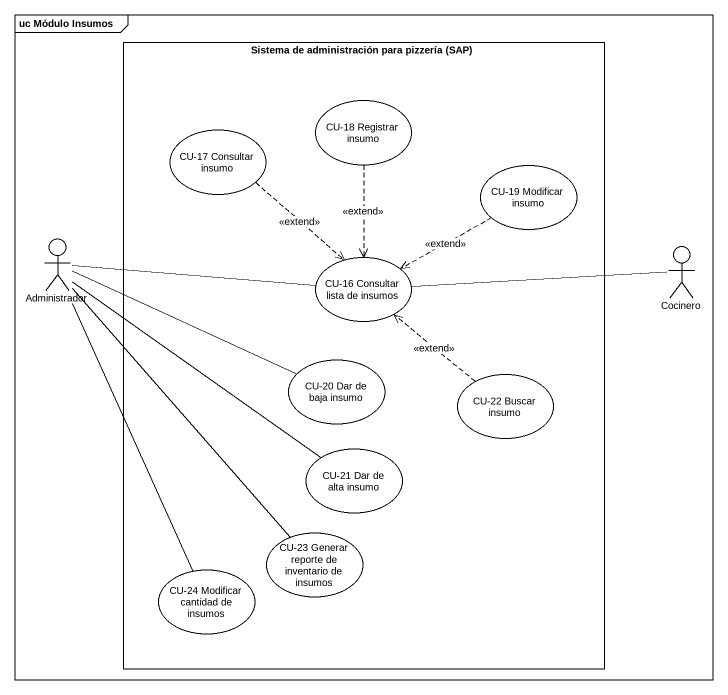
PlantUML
@startuml
mainframe uc Módulo Insumos
rectangle "Sistema de administración para pizzería (SAP)" as Sistema_de_administración {
  usecase "CU-18 Registrar insumo" as CU_18_Registrar_insumo
  usecase "CU-17 Consultar insumo" as CU_17_Consultar_insumo
  usecase "CU-19 Modificar insumo" as CU_19_Modificar_insumo
  usecase "CU-16 Consultar lista de insumos" as CU_16_Consultar_lista_de
  usecase "CU-20 Dar de baja insumo" as CU_20_Dar_de_baja_insumo
  usecase "CU-22 Buscar insumo" as CU_22_Buscar_insumo
  usecase "CU-21 Dar de alta insumo" as CU_21_Dar_de_alta_insumo
  usecase "CU-23 Generar reporte de inventario de insumos" as CU_23_Generar_reporte_de
  usecase "CU-24 Modificar cantidad de insumos" as CU_24_Modificar_cantidad_de
}
actor Administrador
actor Cocinero
CU_18_Registrar_insumo ..> CU_16_Consultar_lista_de : <<extend>>
CU_17_Consultar_insumo ..> CU_16_Consultar_lista_de : <<extend>>
CU_19_Modificar_insumo .left.> CU_16_Consultar_lista_de : <<extend>>
Administrador -right- CU_16_Consultar_lista_de
Administrador -right- CU_20_Dar_de_baja_insumo
Administrador -- CU_21_Dar_de_alta_insumo
Administrador -- CU_23_Generar_reporte_de
Administrador -- CU_24_Modificar_cantidad_de
Cocinero -left- CU_16_Consultar_lista_de
CU_22_Buscar_insumo .up.> CU_16_Consultar_lista_de : <<extend>>
@enduml
